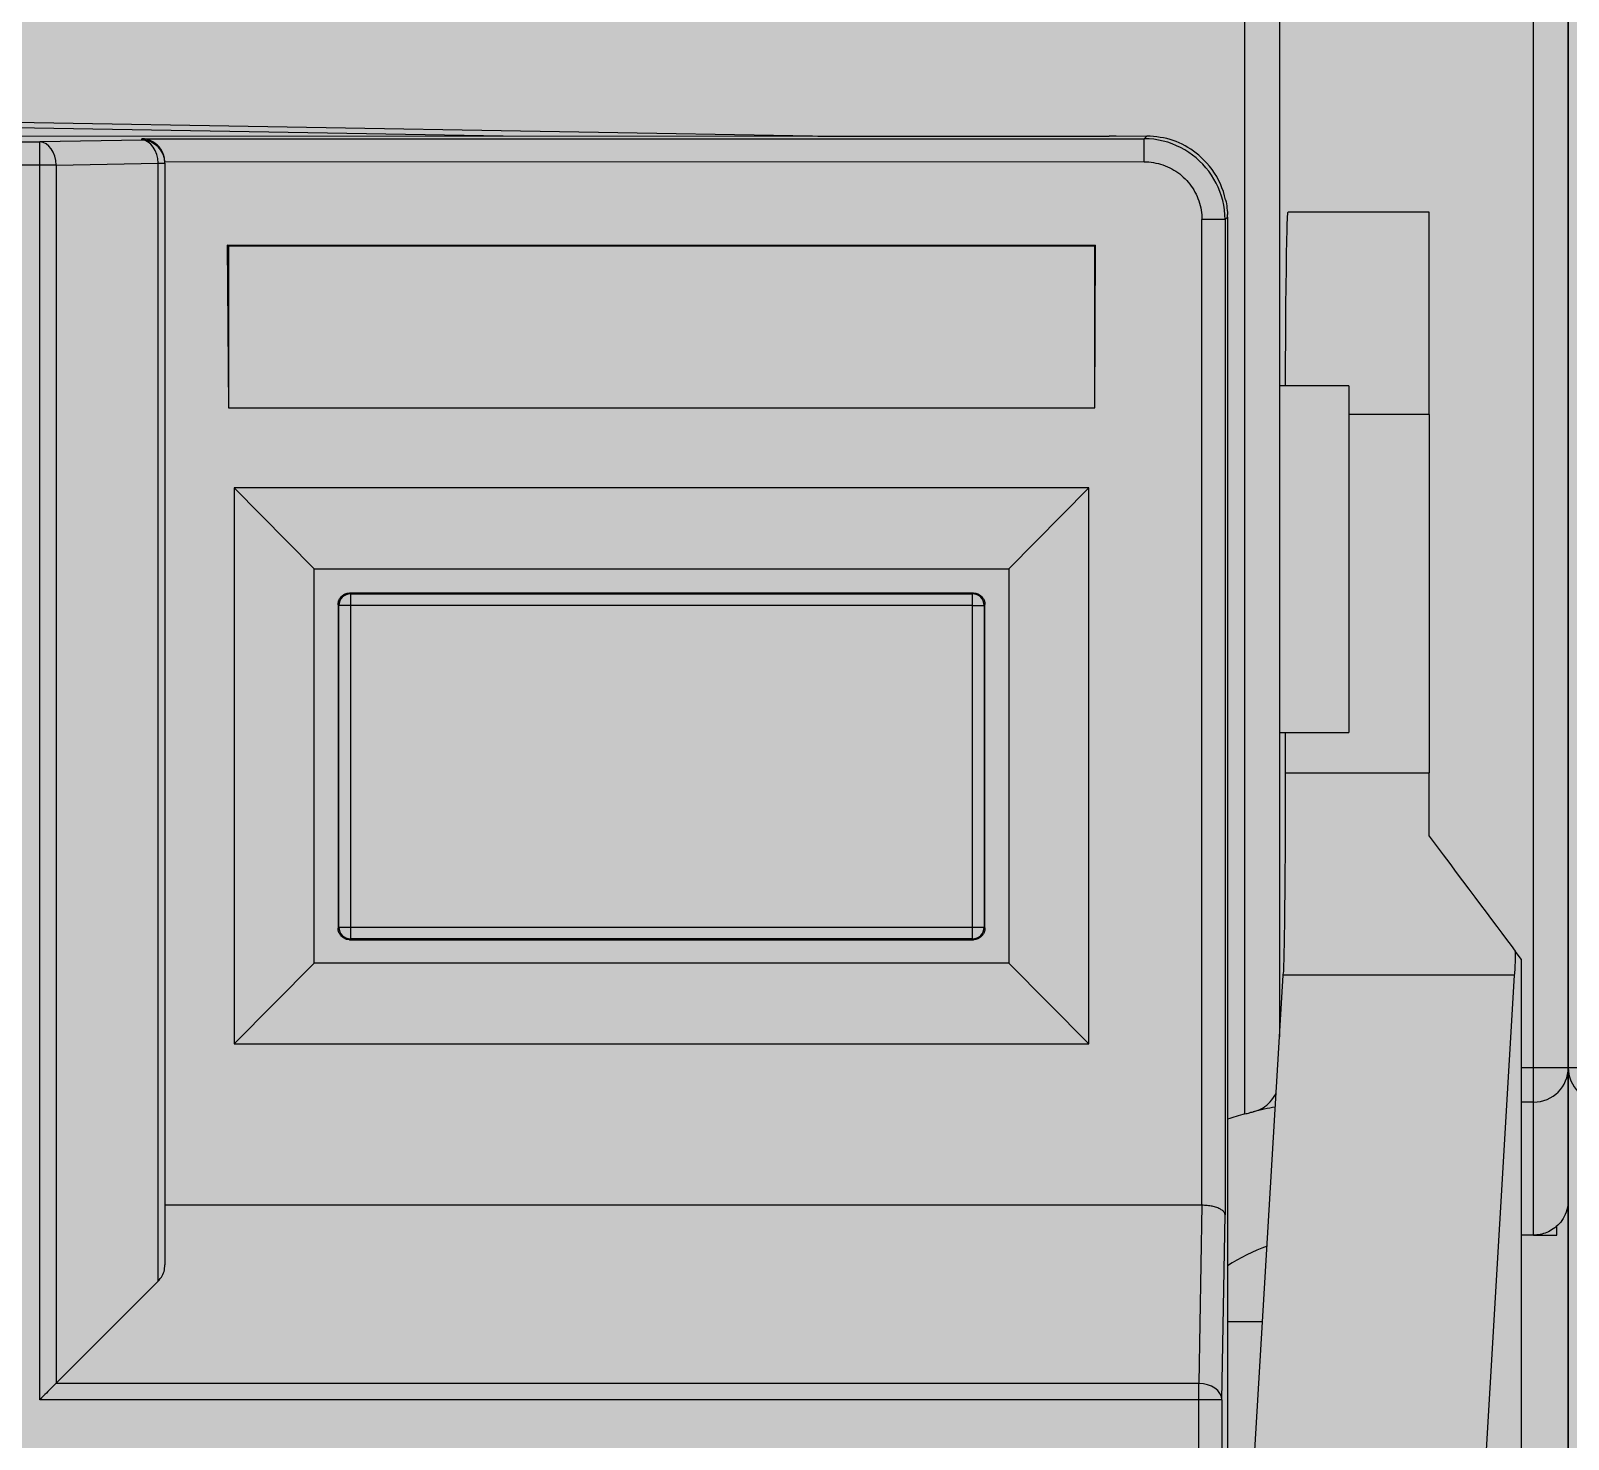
# Model space of a CAD drawing. Extents: x -20 to 2016, y -5898 to 916.
# Drawn here: x 969.34 to 982.65, y 77.54 to 89.73 of the extents above; entities that cross this region are included whole.
import ezdxf

# ---------------------------------------------------------------- set-up
doc = ezdxf.new("R2010")
doc.units = 0
doc.layers.add('MAIN-1', color=7, linetype='Continuous')
doc.layers.add('SYMS', color=7, linetype='Continuous')

msp = doc.modelspace()

# ---------------------------------------------------------------- hatches: boundary and pattern name
at = {"layer": 'SYMS', "true_color": 0x636466}
h = msp.add_hatch(color=251, dxfattribs=at)
h.dxf.hatch_style = 1
h.paths.add_polyline_path([(955.755, 38.159), (982.655, 38.159), (982.655, 117.159), (955.755, 117.159)])
h = msp.add_hatch(color=251, dxfattribs=at)
h.dxf.hatch_style = 1
h.paths.add_polyline_path([(982.655, 38.159), (1009.555, 38.159), (1009.555, 117.159), (982.655, 117.159)])

# ---------------------------------------------------------------- linework, layer by layer
at = {"layer": 'MAIN-1'}
for p, q in [((982.655, 96.059), (982.655, 80.759)), ((982.655, 80.759), (982.655, 96.059)), ((979.855, 80.357), (979.855, 95.759)), ((980.155, 95.759), (980.155, 81.025)), ((982.355, 80.759), (982.355, 95.759)), ((969.205, 88.94), (976.28, 88.817)), ((973.433, 88.817), (969.205, 88.89)), ((979.005, 88.817), (969.205, 88.816)), ((970.305, 88.784), (969.422, 88.768)), ((970.305, 88.784), (970.305, 88.796)), ((970.305, 88.796), (978.984, 88.796)), ((970.318, 88.796), (970.305, 88.796)), ((970.33, 88.794), (970.318, 88.796)), ((970.343, 88.792), (970.33, 88.794)), ((970.355, 88.789), (970.343, 88.792)), ((970.366, 88.785), (970.355, 88.789)), ((970.378, 88.781), (970.366, 88.785)), ((970.389, 88.776), (970.378, 88.781)), ((976.159, 88.819), (978.68, 88.819)), ((979.005, 88.817), (978.984, 88.796)), ((978.984, 88.596), (978.984, 88.796)), ((979.026, 88.795), (978.984, 88.796)), ((979.035, 88.817), (979.005, 88.817)), ((979.067, 88.791), (979.026, 88.795)), ((979.065, 88.815), (979.035, 88.817)), ((979.094, 88.812), (979.065, 88.815)), ((979.108, 88.785), (979.067, 88.791)), ((979.123, 88.808), (979.094, 88.812)), ((979.148, 88.776), (979.108, 88.785)), ((979.151, 88.803), (979.123, 88.808)), ((979.179, 88.797), (979.151, 88.803)), ((979.207, 88.789), (979.179, 88.797)), ((979.234, 88.781), (979.207, 88.789)), ((979.26, 88.771), (979.234, 88.781)), ((959.453, 88.768), (969.422, 88.768)), ((969.422, 88.568), (969.422, 88.768)), ((970.4, 88.77), (970.389, 88.776)), ((970.41, 88.764), (970.4, 88.77)), ((970.42, 88.758), (970.41, 88.764)), ((970.429, 88.75), (970.42, 88.758)), ((970.438, 88.743), (970.429, 88.75)), ((970.447, 88.734), (970.438, 88.743)), ((970.455, 88.725), (970.447, 88.734)), ((970.462, 88.716), (970.455, 88.725)), ((970.469, 88.707), (970.462, 88.716)), ((970.476, 88.697), (970.469, 88.707)), ((970.482, 88.686), (970.476, 88.697)), ((970.487, 88.675), (970.482, 88.686)), ((970.491, 88.664), (970.487, 88.675)), ((970.495, 88.653), (970.491, 88.664)), ((970.499, 88.641), (970.495, 88.653)), ((979.187, 88.765), (979.148, 88.776)), ((979.226, 88.752), (979.187, 88.765)), ((979.263, 88.736), (979.226, 88.752)), ((979.286, 88.76), (979.26, 88.771)), ((979.299, 88.719), (979.263, 88.736)), ((979.312, 88.748), (979.286, 88.76)), ((979.335, 88.699), (979.299, 88.719)), ((979.337, 88.735), (979.312, 88.748)), ((979.369, 88.678), (979.335, 88.699)), ((979.362, 88.721), (979.337, 88.735)), ((979.386, 88.706), (979.362, 88.721)), ((979.401, 88.655), (979.369, 88.678)), ((979.41, 88.689), (979.386, 88.706)), ((979.432, 88.63), (979.401, 88.655)), ((979.433, 88.672), (979.41, 88.689)), ((979.456, 88.653), (979.433, 88.672)), ((979.478, 88.633), (979.456, 88.653)), ((969.422, 88.568), (959.453, 88.568)), ((969.422, 77.884), (969.422, 88.568)), ((969.563, 88.568), (969.422, 88.568)), ((969.563, 88.568), (970.446, 88.584)), ((969.563, 88.568), (969.563, 78.026)), ((970.446, 88.584), (970.505, 88.584)), ((970.446, 78.909), (970.446, 88.584)), ((970.501, 88.629), (970.499, 88.641)), ((970.503, 88.618), (970.501, 88.629)), ((970.504, 88.606), (970.503, 88.618)), ((970.505, 88.594), (970.504, 88.606)), ((978.984, 88.596), (970.505, 88.594)), ((970.505, 88.584), (970.505, 88.594)), ((970.505, 88.584), (970.505, 79.05)), ((978.984, 88.596), (979.004, 88.596)), ((979.004, 88.596), (979.025, 88.595)), ((979.025, 88.595), (979.045, 88.593)), ((979.045, 88.593), (979.065, 88.59)), ((979.065, 88.59), (979.085, 88.586)), ((979.085, 88.586), (979.106, 88.581)), ((979.106, 88.581), (979.126, 88.576)), ((979.126, 88.576), (979.145, 88.569)), ((979.145, 88.569), (979.165, 88.562)), ((979.165, 88.562), (979.185, 88.554)), ((979.185, 88.554), (979.204, 88.545)), ((979.204, 88.545), (979.222, 88.535)), ((979.222, 88.535), (979.24, 88.525)), ((979.24, 88.525), (979.258, 88.514)), ((979.258, 88.514), (979.275, 88.503)), ((979.462, 88.603), (979.432, 88.63)), ((979.491, 88.575), (979.462, 88.603)), ((979.5, 88.612), (979.478, 88.633)), ((979.517, 88.545), (979.491, 88.575)), ((979.525, 88.585), (979.5, 88.612)), ((979.542, 88.514), (979.517, 88.545)), ((979.549, 88.558), (979.525, 88.585)), ((979.571, 88.529), (979.549, 88.558)), ((979.592, 88.499), (979.571, 88.529)), ((979.275, 88.503), (979.291, 88.491)), ((979.291, 88.491), (979.307, 88.478)), ((979.307, 88.478), (979.322, 88.464)), ((979.322, 88.464), (979.337, 88.45)), ((979.337, 88.45), (979.352, 88.435)), ((979.352, 88.435), (979.365, 88.419)), ((979.365, 88.419), (979.378, 88.403)), ((979.378, 88.403), (979.39, 88.387)), ((979.39, 88.387), (979.402, 88.37)), ((979.565, 88.481), (979.542, 88.514)), ((979.587, 88.447), (979.565, 88.481)), ((979.606, 88.412), (979.587, 88.447)), ((979.611, 88.469), (979.592, 88.499)), ((979.624, 88.376), (979.606, 88.412)), ((979.628, 88.437), (979.611, 88.469)), ((979.643, 88.405), (979.628, 88.437)), ((979.657, 88.372), (979.643, 88.405)), ((979.402, 88.37), (979.413, 88.353)), ((979.413, 88.353), (979.423, 88.335)), ((979.423, 88.335), (979.433, 88.316)), ((979.433, 88.316), (979.441, 88.297)), ((979.441, 88.297), (979.449, 88.278)), ((979.449, 88.278), (979.457, 88.258)), ((979.457, 88.258), (979.463, 88.238)), ((979.639, 88.338), (979.624, 88.376)), ((979.652, 88.3), (979.639, 88.338)), ((979.663, 88.261), (979.652, 88.3)), ((979.669, 88.338), (979.657, 88.372)), ((979.672, 88.221), (979.663, 88.261)), ((979.68, 88.303), (979.669, 88.338)), ((979.688, 88.267), (979.68, 88.303)), ((979.688, 88.267), (979.692, 88.249)), ((979.692, 88.249), (979.695, 88.232)), ((979.463, 88.238), (979.469, 88.218)), ((979.469, 88.218), (979.473, 88.198)), ((979.473, 88.198), (979.477, 88.178)), ((979.477, 88.178), (979.48, 88.158)), ((979.48, 88.158), (979.482, 88.138)), ((979.482, 88.138), (979.483, 88.117)), ((979.483, 88.117), (979.483, 88.097)), ((979.678, 88.18), (979.672, 88.221)), ((979.682, 88.138), (979.678, 88.18)), ((979.684, 88.096), (979.682, 88.138)), ((979.684, 88.096), (979.705, 88.117)), ((979.695, 88.232), (979.698, 88.214)), ((979.698, 88.214), (979.7, 88.196)), ((979.7, 88.196), (979.702, 88.178)), ((979.702, 88.178), (979.704, 88.159)), ((979.704, 88.159), (979.704, 88.141)), ((979.704, 88.139), (979.704, 88.141)), ((979.705, 88.137), (979.704, 88.139)), ((979.705, 88.135), (979.705, 88.137)), ((979.705, 88.133), (979.705, 88.135)), ((979.705, 88.132), (979.705, 88.133)), ((979.705, 88.13), (979.705, 88.132)), ((979.705, 88.129), (979.705, 88.13)), ((979.705, 88.128), (979.705, 88.129)), ((979.705, 88.127), (979.705, 88.128)), ((979.705, 88.126), (979.705, 88.127)), ((979.705, 88.125), (979.705, 88.126)), ((979.705, 88.124), (979.705, 88.125)), ((979.705, 88.123), (979.705, 88.124)), ((979.705, 88.122), (979.705, 88.123)), ((979.705, 88.121), (979.705, 88.122)), ((979.705, 88.12), (979.705, 88.121)), ((979.705, 88.118), (979.705, 88.12)), ((979.705, 88.117), (979.705, 88.118)), ((979.705, 88.117), (979.705, 73.425)), ((980.223, 88.097), (980.225, 88.124)), ((980.225, 88.124), (980.226, 88.144)), ((980.226, 88.144), (980.227, 88.157)), ((980.227, 88.157), (980.229, 88.161)), ((981.45, 88.161), (980.229, 88.161)), ((981.45, 86.411), (981.45, 88.161)), ((979.494, 88.097), (979.483, 88.097)), ((979.483, 79.567), (979.483, 88.097)), ((979.505, 88.097), (979.494, 88.097)), ((979.515, 88.097), (979.505, 88.097)), ((979.526, 88.096), (979.515, 88.097)), ((979.537, 88.096), (979.526, 88.096)), ((979.548, 88.096), (979.537, 88.096)), ((979.559, 88.096), (979.548, 88.096)), ((979.57, 88.096), (979.559, 88.096)), ((979.58, 88.096), (979.57, 88.096)), ((979.591, 88.096), (979.58, 88.096)), ((979.601, 88.096), (979.591, 88.096)), ((979.61, 88.096), (979.601, 88.096)), ((979.619, 88.096), (979.61, 88.096)), ((979.628, 88.096), (979.619, 88.096)), ((979.636, 88.096), (979.628, 88.096)), ((979.644, 88.096), (979.636, 88.096)), ((979.651, 88.096), (979.644, 88.096)), ((979.657, 88.096), (979.651, 88.096)), ((979.662, 88.096), (979.657, 88.096)), ((979.667, 88.096), (979.662, 88.096)), ((979.672, 88.096), (979.667, 88.096)), ((979.675, 88.096), (979.672, 88.096)), ((979.678, 88.096), (979.675, 88.096)), ((979.68, 88.096), (979.678, 88.096)), ((979.682, 88.096), (979.68, 88.096)), ((979.683, 88.096), (979.682, 88.096)), ((979.684, 88.096), (979.683, 88.096)), ((979.684, 88.096), (979.684, 79.484)), ((980.218, 87.935), (980.22, 87.983)), ((980.22, 87.983), (980.221, 88.026)), ((980.221, 88.026), (980.222, 88.064)), ((980.222, 88.064), (980.223, 88.097)), ((971.046, 87.876), (971.055, 86.467)), ((971.046, 87.876), (978.563, 87.876)), ((971.055, 87.867), (971.046, 87.876)), ((978.555, 87.867), (971.055, 87.867)), ((971.055, 87.867), (971.055, 86.467)), ((978.555, 86.467), (978.563, 87.876)), ((978.555, 87.867), (978.563, 87.876)), ((978.555, 86.467), (978.555, 87.867)), ((980.216, 87.826), (980.217, 87.883)), ((980.217, 87.883), (980.218, 87.935)), ((980.214, 87.7), (980.215, 87.765)), ((980.215, 87.765), (980.216, 87.826)), ((980.213, 87.556), (980.214, 87.63)), ((980.214, 87.63), (980.214, 87.7)), ((980.211, 87.395), (980.212, 87.478)), ((980.212, 87.478), (980.213, 87.556)), ((980.211, 87.307), (980.211, 87.395)), ((980.209, 87.117), (980.21, 87.215)), ((980.21, 87.215), (980.211, 87.307)), ((980.209, 87.014), (980.209, 87.117)), ((980.208, 86.903), (980.209, 87.014)), ((980.208, 86.785), (980.208, 86.903)), ((980.208, 86.659), (980.208, 86.785)), ((980.755, 86.659), (980.155, 86.659)), ((980.755, 86.659), (980.755, 83.659)), ((971.055, 86.467), (978.555, 86.467)), ((981.45, 86.411), (980.755, 86.411)), ((981.45, 86.411), (981.45, 83.309)), ((978.505, 85.775), (971.105, 85.775)), ((971.105, 85.775), (971.105, 80.963)), ((971.798, 85.075), (971.105, 85.775)), ((978.505, 85.775), (977.811, 85.075)), ((978.505, 80.963), (978.505, 85.775)), ((971.798, 85.075), (977.811, 85.075)), ((971.798, 81.663), (971.798, 85.075)), ((977.811, 85.075), (977.811, 81.663)), ((972.007, 84.786), (972.008, 84.791)), ((972.008, 84.791), (972.009, 84.796)), ((972.009, 84.796), (972.011, 84.801)), ((972.011, 84.801), (972.013, 84.805)), ((972.013, 84.805), (972.015, 84.81)), ((972.015, 84.81), (972.017, 84.814)), ((972.017, 84.814), (972.02, 84.818)), ((972.02, 84.818), (972.023, 84.822)), ((972.023, 84.822), (972.026, 84.826)), ((972.026, 84.826), (972.029, 84.83)), ((972.029, 84.83), (972.032, 84.834)), ((972.032, 84.834), (972.036, 84.838)), ((972.036, 84.838), (972.04, 84.841)), ((972.04, 84.841), (972.044, 84.844)), ((972.044, 84.844), (972.048, 84.847)), ((972.048, 84.847), (972.052, 84.85)), ((972.052, 84.85), (972.056, 84.853)), ((972.056, 84.853), (972.06, 84.855)), ((972.06, 84.855), (972.065, 84.857)), ((972.065, 84.857), (972.069, 84.859)), ((972.069, 84.859), (972.074, 84.861)), ((972.074, 84.861), (972.079, 84.862)), ((972.079, 84.862), (972.084, 84.863)), ((972.084, 84.863), (972.089, 84.864)), ((972.089, 84.864), (972.094, 84.865)), ((972.094, 84.865), (972.099, 84.865)), ((972.099, 84.865), (972.105, 84.865)), ((977.505, 84.865), (972.105, 84.865)), ((972.112, 84.858), (972.105, 84.865)), ((972.112, 84.858), (977.498, 84.858)), ((972.112, 84.858), (972.112, 84.758)), ((977.498, 84.858), (977.505, 84.865)), ((977.498, 84.758), (977.498, 84.858)), ((977.505, 84.865), (977.51, 84.865)), ((977.51, 84.865), (977.515, 84.865)), ((977.515, 84.865), (977.52, 84.864)), ((977.52, 84.864), (977.525, 84.863)), ((977.525, 84.863), (977.53, 84.862)), ((977.53, 84.862), (977.535, 84.861)), ((977.535, 84.861), (977.54, 84.859)), ((977.54, 84.859), (977.544, 84.857)), ((977.544, 84.857), (977.549, 84.855)), ((977.549, 84.855), (977.553, 84.853)), ((977.553, 84.853), (977.557, 84.85)), ((977.557, 84.85), (977.562, 84.847)), ((977.562, 84.847), (977.566, 84.844)), ((977.566, 84.844), (977.569, 84.841)), ((977.569, 84.841), (977.573, 84.838)), ((977.573, 84.838), (977.577, 84.834)), ((977.577, 84.834), (977.58, 84.83)), ((977.58, 84.83), (977.584, 84.826)), ((977.584, 84.826), (977.587, 84.822)), ((977.587, 84.822), (977.589, 84.818)), ((977.589, 84.818), (977.592, 84.814)), ((977.592, 84.814), (977.594, 84.81)), ((977.594, 84.81), (977.597, 84.805)), ((977.597, 84.805), (977.598, 84.801)), ((977.598, 84.801), (977.6, 84.796)), ((977.6, 84.796), (977.601, 84.791)), ((977.601, 84.791), (977.603, 84.786)), ((972.005, 84.776), (972.006, 84.781)), ((972.005, 84.771), (972.005, 84.776)), ((972.005, 84.765), (972.005, 84.771)), ((972.005, 84.765), (972.005, 81.965)), ((972.012, 84.758), (972.005, 84.765)), ((972.006, 84.781), (972.007, 84.786)), ((972.012, 84.758), (972.012, 84.758)), ((972.012, 81.972), (972.012, 84.758)), ((972.112, 84.758), (972.012, 84.758)), ((977.498, 84.758), (972.112, 84.758)), ((972.112, 84.758), (972.112, 81.972)), ((977.498, 84.758), (977.598, 84.758)), ((977.498, 81.972), (977.498, 84.758)), ((977.598, 84.758), (977.605, 84.765)), ((977.598, 84.758), (977.598, 81.972)), ((977.603, 84.786), (977.603, 84.781)), ((977.603, 84.781), (977.604, 84.776)), ((977.604, 84.776), (977.604, 84.771)), ((977.604, 84.771), (977.605, 84.765)), ((977.605, 81.965), (977.605, 84.765)), ((980.155, 83.659), (980.755, 83.659)), ((980.208, 83.309), (980.208, 83.659)), ((980.208, 83.183), (980.208, 83.309)), ((980.208, 83.309), (981.45, 83.309)), ((981.45, 82.761), (981.45, 83.309)), ((980.207, 83.065), (980.208, 83.183)), ((980.207, 82.955), (980.207, 83.065)), ((980.207, 82.85), (980.207, 82.955)), ((980.206, 82.751), (980.207, 82.85)), ((980.206, 82.657), (980.206, 82.751)), ((981.45, 82.761), (981.511, 82.679)), ((981.511, 82.679), (981.571, 82.6)), ((980.205, 82.481), (980.206, 82.567)), ((980.206, 82.567), (980.206, 82.657)), ((981.571, 82.6), (981.629, 82.523)), ((980.204, 82.398), (980.205, 82.481)), ((980.204, 82.32), (980.204, 82.398)), ((981.629, 82.523), (981.685, 82.447)), ((981.685, 82.447), (981.74, 82.374)), ((980.203, 82.244), (980.204, 82.32)), ((981.74, 82.374), (981.794, 82.303)), ((981.794, 82.303), (981.845, 82.234)), ((980.202, 82.173), (980.203, 82.244)), ((980.202, 82.104), (980.202, 82.173)), ((981.845, 82.234), (981.896, 82.167)), ((981.896, 82.167), (981.944, 82.102)), ((980.2, 81.978), (980.201, 82.04)), ((980.201, 82.04), (980.202, 82.104)), ((981.944, 82.102), (981.991, 82.04)), ((981.991, 82.04), (982.036, 81.98)), ((972.012, 81.972), (972.005, 81.965)), ((972.005, 81.958), (972.005, 81.965)), ((972.005, 81.951), (972.005, 81.958)), ((972.006, 81.945), (972.005, 81.951)), ((972.008, 81.939), (972.006, 81.945)), ((972.009, 81.933), (972.008, 81.939)), ((972.011, 81.928), (972.009, 81.933)), ((972.014, 81.922), (972.011, 81.928)), ((972.012, 81.972), (972.112, 81.972)), ((972.016, 81.918), (972.014, 81.922)), ((972.019, 81.913), (972.016, 81.918)), ((972.022, 81.909), (972.019, 81.913)), ((972.025, 81.904), (972.022, 81.909)), ((972.028, 81.9), (972.025, 81.904)), ((972.032, 81.896), (972.028, 81.9)), ((972.036, 81.893), (972.032, 81.896)), ((972.04, 81.889), (972.036, 81.893)), ((972.044, 81.886), (972.04, 81.889)), ((972.048, 81.883), (972.044, 81.886)), ((972.052, 81.88), (972.048, 81.883)), ((972.057, 81.877), (972.052, 81.88)), ((972.062, 81.874), (972.057, 81.877)), ((972.067, 81.872), (972.062, 81.874)), ((972.072, 81.87), (972.067, 81.872)), ((972.078, 81.868), (972.072, 81.87)), ((972.084, 81.867), (972.078, 81.868)), ((972.091, 81.866), (972.084, 81.867)), ((972.097, 81.866), (972.091, 81.866)), ((972.105, 81.865), (972.097, 81.866)), ((972.112, 81.872), (972.105, 81.865)), ((972.105, 81.865), (977.505, 81.865)), ((972.112, 81.972), (977.498, 81.972)), ((972.112, 81.972), (972.112, 81.872)), ((977.498, 81.872), (972.112, 81.872)), ((977.498, 81.972), (977.598, 81.972)), ((977.498, 81.872), (977.498, 81.972)), ((977.498, 81.872), (977.505, 81.865)), ((977.51, 81.865), (977.505, 81.865)), ((977.515, 81.866), (977.51, 81.865)), ((977.52, 81.866), (977.515, 81.866)), ((977.525, 81.867), (977.52, 81.866)), ((977.53, 81.869), (977.525, 81.867)), ((977.535, 81.87), (977.53, 81.869)), ((977.54, 81.872), (977.535, 81.87)), ((977.544, 81.873), (977.54, 81.872)), ((977.549, 81.876), (977.544, 81.873)), ((977.553, 81.878), (977.549, 81.876)), ((977.557, 81.88), (977.553, 81.878)), ((977.562, 81.883), (977.557, 81.88)), ((977.566, 81.886), (977.562, 81.883)), ((977.569, 81.89), (977.566, 81.886)), ((977.573, 81.893), (977.569, 81.89)), ((977.577, 81.897), (977.573, 81.893)), ((977.58, 81.9), (977.577, 81.897)), ((977.584, 81.904), (977.58, 81.9)), ((977.587, 81.908), (977.584, 81.904)), ((977.589, 81.913), (977.587, 81.908)), ((977.592, 81.917), (977.589, 81.913)), ((977.594, 81.921), (977.592, 81.917)), ((977.597, 81.926), (977.594, 81.921)), ((977.598, 81.93), (977.597, 81.926)), ((977.598, 81.972), (977.605, 81.965)), ((977.6, 81.935), (977.598, 81.93)), ((977.601, 81.94), (977.6, 81.935)), ((977.603, 81.944), (977.601, 81.94)), ((977.604, 81.955), (977.603, 81.949)), ((977.603, 81.949), (977.603, 81.944)), ((977.605, 81.965), (977.604, 81.96)), ((977.604, 81.96), (977.604, 81.955)), ((980.197, 81.815), (980.198, 81.866)), ((980.198, 81.866), (980.199, 81.92)), ((980.199, 81.92), (980.2, 81.978)), ((982.036, 81.98), (982.079, 81.922)), ((982.079, 81.922), (982.121, 81.867)), ((982.121, 81.867), (982.16, 81.815)), ((980.195, 81.724), (980.196, 81.768)), ((980.196, 81.768), (980.197, 81.815)), ((982.16, 81.815), (982.196, 81.766)), ((982.196, 81.73), (982.195, 81.698)), ((982.25, 81.694), (982.196, 81.766)), ((982.196, 81.766), (982.196, 81.73)), ((971.798, 81.663), (971.105, 80.963)), ((977.811, 81.663), (971.798, 81.663)), ((977.811, 81.663), (978.505, 80.963)), ((980.189, 81.575), (980.191, 81.593)), ((980.191, 81.593), (980.192, 81.618)), ((980.192, 81.618), (980.193, 81.649)), ((980.193, 81.649), (980.194, 81.684)), ((980.194, 81.684), (980.195, 81.724)), ((982.191, 81.602), (982.19, 81.586)), ((982.192, 81.621), (982.191, 81.602)), ((982.193, 81.643), (982.192, 81.621)), ((982.194, 81.669), (982.193, 81.643)), ((982.195, 81.698), (982.194, 81.669)), ((982.25, 71.163), (982.25, 81.694)), ((979.605, 71.746), (980.186, 81.559)), ((980.186, 81.559), (980.188, 81.563)), ((982.186, 81.559), (980.186, 81.559)), ((980.188, 81.563), (980.189, 81.575)), ((982.186, 81.559), (981.605, 71.741)), ((982.187, 81.561), (982.186, 81.559)), ((982.188, 81.566), (982.187, 81.561)), ((982.189, 81.574), (982.188, 81.566)), ((982.19, 81.586), (982.189, 81.574)), ((971.105, 80.963), (978.505, 80.963)), ((982.25, 80.759), (982.355, 80.759)), ((982.355, 80.759), (982.655, 80.759)), ((982.355, 80.459), (982.355, 80.759)), ((982.655, 80.759), (982.655, 79.609)), ((982.655, 79.609), (982.655, 80.759)), ((982.655, 80.759), (982.95, 80.759)), ((980.115, 80.518), (980.126, 80.539)), ((979.978, 80.393), (979.995, 80.402)), ((979.995, 80.402), (980.012, 80.411)), ((980.012, 80.411), (980.028, 80.422)), ((980.028, 80.422), (980.044, 80.434)), ((980.044, 80.434), (980.059, 80.448)), ((980.059, 80.448), (980.075, 80.463)), ((980.075, 80.463), (980.089, 80.48)), ((980.089, 80.48), (980.102, 80.498)), ((980.102, 80.498), (980.115, 80.518)), ((982.355, 80.459), (982.25, 80.459)), ((982.355, 79.309), (982.355, 80.459)), ((979.855, 80.357), (979.865, 80.36)), ((979.865, 80.36), (979.876, 80.362)), ((979.876, 80.362), (979.886, 80.365)), ((979.886, 80.365), (979.896, 80.368)), ((979.896, 80.368), (979.907, 80.371)), ((979.907, 80.371), (979.917, 80.373)), ((979.917, 80.373), (979.927, 80.376)), ((979.927, 80.376), (979.944, 80.381)), ((979.944, 80.381), (979.961, 80.386)), ((979.961, 80.386), (979.978, 80.393)), ((982.655, 79.609), (982.654, 79.588)), ((979.483, 79.567), (970.505, 79.567)), ((979.483, 79.567), (979.456, 78.026)), ((979.495, 79.567), (979.483, 79.567)), ((979.506, 79.566), (979.495, 79.567)), ((979.517, 79.566), (979.506, 79.566)), ((979.529, 79.565), (979.517, 79.566)), ((979.54, 79.563), (979.529, 79.565)), ((979.551, 79.562), (979.54, 79.563)), ((979.562, 79.56), (979.551, 79.562)), ((979.572, 79.558), (979.562, 79.56)), ((979.582, 79.556), (979.572, 79.558)), ((979.593, 79.553), (979.582, 79.556)), ((979.602, 79.55), (979.593, 79.553)), ((979.612, 79.547), (979.602, 79.55)), ((979.62, 79.544), (979.612, 79.547)), ((979.629, 79.54), (979.62, 79.544)), ((979.637, 79.536), (979.629, 79.54)), ((979.644, 79.532), (979.637, 79.536)), ((979.651, 79.528), (979.644, 79.532)), ((979.658, 79.524), (979.651, 79.528)), ((979.656, 77.884), (979.684, 79.484)), ((979.663, 79.519), (979.658, 79.524)), ((979.669, 79.515), (979.663, 79.519)), ((979.673, 79.51), (979.669, 79.515)), ((979.677, 79.505), (979.673, 79.51)), ((979.679, 79.5), (979.677, 79.505)), ((979.682, 79.495), (979.679, 79.5)), ((979.683, 79.49), (979.682, 79.495)), ((979.684, 79.484), (979.683, 79.49)), ((982.62, 79.47), (982.611, 79.453)), ((982.629, 79.488), (982.62, 79.47)), ((982.637, 79.507), (982.629, 79.488)), ((982.643, 79.526), (982.637, 79.507)), ((982.648, 79.546), (982.643, 79.526)), ((982.652, 79.567), (982.648, 79.546)), ((982.654, 79.588), (982.652, 79.567)), ((982.469, 79.331), (982.454, 79.326)), ((982.483, 79.338), (982.469, 79.331)), ((982.497, 79.345), (982.483, 79.338)), ((982.511, 79.353), (982.497, 79.345)), ((982.525, 79.362), (982.511, 79.353)), ((982.538, 79.372), (982.525, 79.362)), ((982.551, 79.382), (982.538, 79.372)), ((982.564, 79.394), (982.551, 79.382)), ((982.555, 79.309), (982.555, 79.385)), ((982.577, 79.407), (982.564, 79.394)), ((982.589, 79.421), (982.577, 79.407)), ((982.6, 79.436), (982.589, 79.421)), ((982.611, 79.453), (982.6, 79.436)), ((982.355, 79.309), (982.25, 79.309)), ((982.369, 79.309), (982.355, 79.309)), ((982.355, 79.309), (982.555, 79.309)), ((982.383, 79.31), (982.369, 79.309)), ((982.397, 79.312), (982.383, 79.31)), ((982.412, 79.314), (982.397, 79.312)), ((982.426, 79.318), (982.412, 79.314)), ((982.44, 79.321), (982.426, 79.318)), ((982.454, 79.326), (982.44, 79.321)), ((970.457, 78.92), (970.466, 78.932)), ((970.466, 78.932), (970.475, 78.944)), ((970.475, 78.944), (970.482, 78.957)), ((970.482, 78.957), (970.488, 78.969)), ((970.488, 78.969), (970.494, 78.982)), ((970.494, 78.982), (970.498, 78.995)), ((970.498, 78.995), (970.501, 79.009)), ((970.501, 79.009), (970.503, 79.022)), ((970.503, 79.022), (970.504, 79.036)), ((970.504, 79.036), (970.505, 79.05)), ((969.563, 78.026), (970.446, 78.909)), ((970.446, 78.909), (970.457, 78.92)), ((980.009, 78.559), (979.705, 78.559)), ((969.542, 78.005), (969.531, 77.993)), ((969.553, 78.016), (969.542, 78.005)), ((969.563, 78.026), (969.553, 78.016)), ((969.563, 78.026), (979.456, 78.026)), ((979.456, 77.884), (979.456, 78.026)), ((969.437, 77.899), (969.422, 77.884)), ((979.456, 77.884), (969.422, 77.884)), ((969.451, 77.914), (969.437, 77.899)), ((969.466, 77.928), (969.451, 77.914)), ((969.48, 77.942), (969.466, 77.928)), ((969.493, 77.956), (969.48, 77.942)), ((969.506, 77.969), (969.493, 77.956)), ((969.519, 77.981), (969.506, 77.969)), ((969.531, 77.993), (969.519, 77.981)), ((979.456, 71.746), (979.456, 77.884)), ((979.656, 77.884), (979.456, 77.884)), ((979.656, 77.884), (979.656, 72.598))]:
    msp.add_line(p, q, dxfattribs=at)
for centre, radius, start, end in [((978.68, 87.819), 1, 86.5214, 90), ((982.355, 80.759), 0.3, 270, 0), ((982.955, 80.759), 0.3, 180, 269.1562), ((980.605, 77.659), 2.8, 99.9967, 104.0008), ((980.605, 77.659), 2.8, 105.537, 108.7494), ((980.605, 77.659), 1.65, 109.7428, 123.0557)]:
    msp.add_arc(centre, radius, start, end, dxfattribs=at)
for centre, major_axis, ratio, start_param, end_param in [((970.305, 88.584), (0.2, 0), 0.999848, 0, 1.570796), ((970.305, 88.584), (-0.003, 0.2), 0.707053, -1.583137, -0.024682), ((969.422, 88.568), (0.003, -0.2), 0.707053, 1.558455, 3.116911), ((972.112, 84.758), (0.0707, 0.0707), 0.999695, 1.570796, 2.355281), ((972.112, 84.758), (0.0707, 0.0707), 0.999695, 0.785538, 1.570796), ((977.498, 84.758), (0.0707, -0.0707), 0.999695, 0.785549, 2.356137), ((972.112, 81.972), (-0.0707, 0.0707), 0.999695, 0.78555, 2.356137), ((977.498, 81.972), (-0.0707, -0.0707), 0.999695, 0.785433, 2.356042), ((979.456, 77.884), (0.2, -0.003), 0.707053, 0.024682, 1.583137)]:
    msp.add_ellipse(centre, major_axis=major_axis, ratio=ratio, start_param=start_param, end_param=end_param, dxfattribs=at)
at = {"layer": 'SYMS'}
for points in [[(955.755, 117.159), (982.655, 117.159), (982.655, 38.159), (955.755, 38.159)], [(982.655, 117.159), (1009.555, 117.159), (1009.555, 38.159), (982.655, 38.159)]]:
    msp.add_lwpolyline(points, close=True, dxfattribs=at)

doc.saveas('drawing.dxf')
